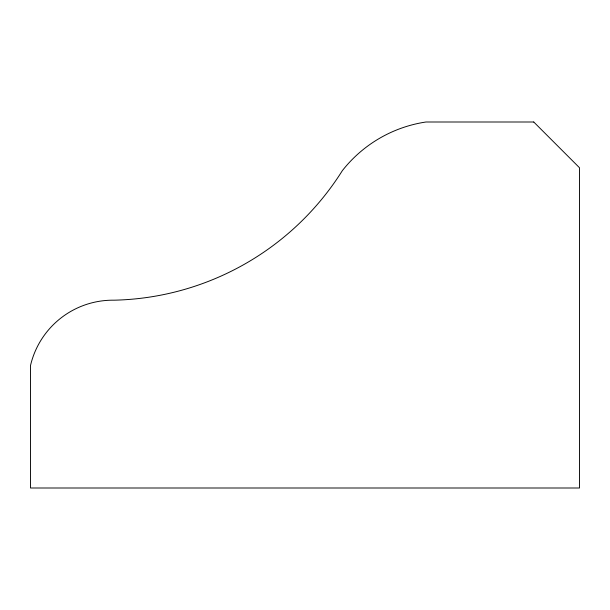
<?xml version="1.0" encoding="UTF-8"?>
<svg xmlns="http://www.w3.org/2000/svg" width="610" height="610" viewBox="0 0 610 610"><rect width="100%" height="100%" fill="white"/><g stroke="black" fill="none" stroke-linecap="round" stroke-linejoin="round"><path stroke-width="0.91" d="M533.75 122L425.978 122A131.081 131.081 0 0 0 342.332 170.67A276.902 276.902 0 0 1 114.032 300.189A84.645 84.645 0 0 0 30.5 365.535L30.5 488L579.5 488L579.5 167.75L533.75 122"/></g></svg>
